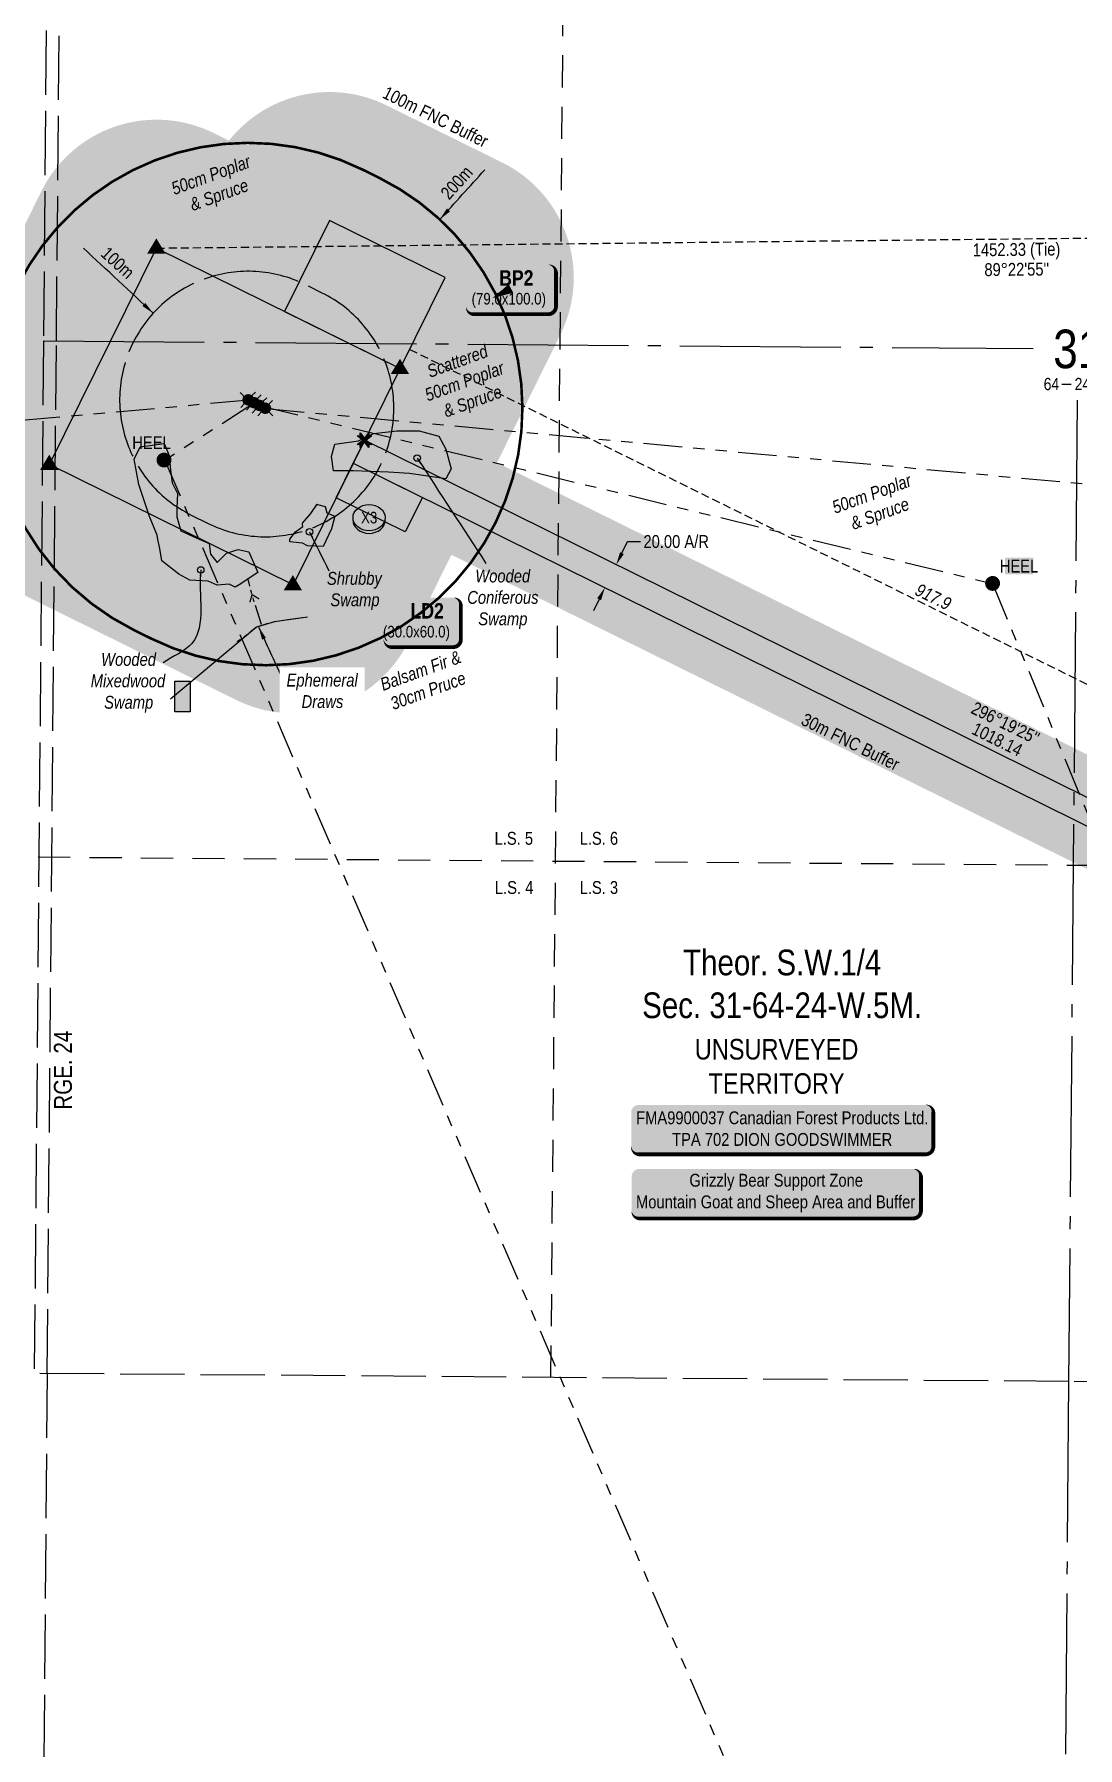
# Model space of a CAD drawing. Extents: x 451222 to 473419, y 6037124 to 6050105.
# Drawn here: x 459200 to 460012, y 6047304 to 6048637 of the extents above; entities that cross this region are included whole.
import ezdxf
from ezdxf.enums import TextEntityAlignment as Align

# ---------------------------------------------------------------- set-up
doc = ezdxf.new("R2010")
doc.units = 0
doc.header["$LTSCALE"] = 5
doc.header["$PDSIZE"] = 0.5
for name, pattern in [('foc-BUFFER', [16.75, 15, -1.75]), ('foc-DRILLPATH', [14.75, 6, -1.75, 1.75, -1.75, 1.75, -1.75]), ('foc-LSD', [8, 5, -3]), ('foc-QUARTERLINE', [33, 25, -3, 2, -3]), ('foc-TIELINE', [1.875, 1.25, -0.625]), ('foc-TOPO-ephemeral', [6.25, 3.125, -0.625, 0.625, -0.625, 0.625, -0.625]), ('foc-UNSURVEYED', [12.5, 10, -2.5])]:
    doc.linetypes.add(name, pattern=pattern)
doc.layers.get('Defpoints').update_dxf_attribs({"color": 9})
for name, color, linetype in [('10', 1, 'Continuous'), ('9', 3, 'Continuous'), ('AS-UNDERLAY-H', 141, 'Continuous'), ('AS-WILDLIFE-BLOCK', 131, 'Continuous'), ('AUX-BUFFER', 7, 'foc-BUFFER'), ('C-SYMBOL', 7, 'Continuous'), ('D-TXT', 6, 'Continuous'), ('L-BD', 7, 'Continuous'), ('L-MON', 1, 'Continuous'), ('L-QSEC', 8, 'foc-QUARTERLINE'), ('L-SECLBL', 7, 'Continuous'), ('L-SECTION-LSD', 7, 'foc-LSD'), ('L-TIE', 7, 'foc-TIELINE'), ('L-UNS-T', 3, 'Continuous'), ('L-USEC', 7, 'foc-UNSURVEYED'), ('P-BUFFER-H 30m', 51, 'Continuous'), ('P-BUFFER-T', 40, 'Continuous'), ('P-CROSSINGS', 250, 'Continuous'), ('P-PDRILLPATH', 12, 'foc-DRILLPATH'), ('P-PROPOSED', 10, 'Continuous'), ('P-PROPOSED-H', 21, 'Continuous'), ('P-TEMP-BLOCKS', 250, 'Continuous'), ('P-TEMP-H', 41, 'Continuous'), ('P-TEMP_WORKSPACE', 46, 'Continuous'), ('P-TXT', 4, 'Continuous'), ('T-BUSH-T', 110, 'Continuous'), ('T-DRAW', 143, 'foc-TOPO-ephemeral'), ('T-TIE', 201, 'foc-TIELINE'), ('T-WATER-T', 170, 'Continuous'), ('WETLAND', 143, 'Continuous'), ('WETLAND-T', 146, 'Continuous')]:
    doc.layers.add(name, color=color, linetype=linetype)
doc.layers.add('T-TIE-T', color=201, linetype='Continuous', lineweight=18)
doc.styles.add('100L', font='ARIALN.TTF', dxfattribs={"height": 11})
doc.styles.add('175L', font='ARIALN.TTF', dxfattribs={"height": 20})
doc.styles.add('80', font='ARIALN.TTF', dxfattribs={"height": 10})
doc.styles.add('80CG', font='ARIALN.TTF', dxfattribs={"height": 10})
doc.styles.add('80L', font='ARIALN.TTF', dxfattribs={"height": 10})
doc.styles.add('80LS', font='ARIALNI.TTF', dxfattribs={"height": 10})
doc.styles.add('BOLD', font='ARIALNB.TTF')
doc.styles.add('Crossing', font='ARIALN.TTF', dxfattribs={"height": 10})
doc.styles.add('foc-LtypeFont', font='ARIALN.TTF', dxfattribs={"height": 7.349999999999999})
doc.styles.add('SIMPLEX', font='ARIALN.TTF')
doc.linetypes.add('foc-TOPO-flowdirection-NOLINE', pattern='A,0,[">",foc-LtypeFont,S=0.3,R=0,X=0,Y=-0.945],-20,[">",foc-LtypeFont,S=0.3,R=0,X=0,Y=-0.945],0', length=20)
doc.dimstyles.new('CG2011', dxfattribs={"dimscale": 5, "dimtxt": 9, "dimasz": 2, "dimexe": 0.2, "dimexo": 0.0625, "dimgap": 0.5, "dimtad": 0, "dimtih": 1, "dimtoh": 1, "dimzin": 0, "dimdsep": 46, "dimtxsty": '80CG', "dimcen": 0.1, "dimse1": 1, "dimse2": 1, "dimclrd": 256, "dimclrt": 256, "dimaunit": 1, "dimadec": 4, "dimazin": 0, "dimtfac": 0.06, "dimtofl": 0, "dimtmove": 0, "dimatfit": 1, "dimfxl": 0.2, "dimtolj": 1, "dimtzin": 0, "dimlwd": -1, "dimarcsym": 0})
doc.dimstyles.new('Compass 5 000', dxfattribs={"dimscale": 5, "dimtxt": 9, "dimasz": 2, "dimexe": 0.2, "dimexo": 0.0625, "dimgap": 0.5, "dimtad": 0, "dimtih": 1, "dimtoh": 1, "dimzin": 0, "dimdsep": 46, "dimtxsty": '80CG', "dimcen": 0.1, "dimse1": 1, "dimse2": 1, "dimclrd": 256, "dimclrt": 256, "dimaunit": 1, "dimadec": 4, "dimazin": 0, "dimtfac": 0.06, "dimtofl": 0, "dimtmove": 0, "dimatfit": 1, "dimfxl": 0.2, "dimtolj": 1, "dimtzin": 0, "dimlwd": -1, "dimarcsym": 0})

# ---------------------------------------------------------------- blocks, each defined once
blk = doc.blocks.new('*U440')
h = blk.add_hatch(color=255)
edge = h.paths.add_edge_path()
edge.add_line((-111.5, -20), (111.5, -20))
edge.add_arc((111.5, -14), 6, 270, 360)
edge.add_line((117.5, -14), (117.5, 12.5))
edge.add_arc((111.5, 12.5), 6, 0, 90)
edge.add_line((111.5, 18.5), (-111.5, 18.5))
edge.add_arc((-111.5, 12.5), 6, 90, 180)
edge.add_line((-117.5, 12.5), (-117.5, -14))
edge.add_arc((-111.5, -14), 6, 180, 270)
at = {"color": 44, "flags": 128}
blk.add_lwpolyline([(-111.5, -20, 3, 3, 0), (111.5, -20, 3, 3, 0.414213562373095), (117.5, -14, 3, 3, 0), (117.5, 12.5, 3, 0, 0.414213562373095), (111.5, 18.5, 0, 0, 0), (-111.5, 18.5, 0, 0, 0.414213562373095), (-117.5, 12.5, 0, 0, 0), (-117.5, -14, 0, 3, 0.414213562373095)], format="xyseb", close=True, dxfattribs=at)
at = {"color": 44, "style": '80'}
blk.add_attdef('ENTER_TEXT_001', (-35.98567530695772, -4.996589358799454), '', height=10, dxfattribs=at)
blk = doc.blocks.new('*U447')
h = blk.add_hatch(color=255)
edge = h.paths.add_edge_path()
edge.add_line((-106.5, -20), (106.5, -20))
edge.add_arc((106.5, -14), 6, 270, 360)
edge.add_line((112.5, -14), (112.5, 12.5))
edge.add_arc((106.5, 12.5), 6, 0, 90)
edge.add_line((106.5, 18.5), (-106.5, 18.5))
edge.add_arc((-106.5, 12.5), 6, 90, 180)
edge.add_line((-112.5, 12.5), (-112.5, -14))
edge.add_arc((-106.5, -14), 6, 180, 270)
at = {"color": 131, "flags": 128}
blk.add_lwpolyline([(-106.5, -20, 3, 3, 0), (106.5, -20, 3, 3, 0.414213562373095), (112.5, -14, 3, 3, 0), (112.5, 12.5, 3, 0, 0.414213562373095), (106.5, 18.5, 0, 0, 0), (-106.5, 18.5, 0, 0, 0.414213562373095), (-112.5, 12.5, 0, 0, 0), (-112.5, -14, 0, 3, 0.414213562373095)], format="xyseb", close=True, dxfattribs=at)
at = {"color": 131, "style": '80'}
blk.add_attdef('ENTER_TEXT_001', (-35.98567530695772, -4.996589358799454), '', height=10, dxfattribs=at)
blk = doc.blocks.new('WC')
at = {"layer": 'L-MON'}
h = blk.add_hatch(color=255, dxfattribs=at)
h.dxf.hatch_style = 1
edge = h.paths.add_edge_path()
edge.add_arc((1e-16, -3.47e-14), 0.9, 0, 360)
at = {"layer": 'L-MON', "color": 240, "flags": 128}
for points in [[(-0.6221317521915455, 0.5029434191984639), (-1.231742929986921, 1.120400313844549)], [(0.5200624085104745, 0.6078939802747209), (1.126191209577769, 1.206321004927269)], [(-1.178786742863962, -1.184577638598091), (-0.5588098224687501, -0.5724784557627332)], [(1.15915571353878, -1.184577638598091), (0.5567817565693919, -0.5744511080601575)]]:
    blk.add_lwpolyline(points, dxfattribs=at)
at = {"layer": 'L-MON', "color": 240}
for radius in [0.8, 0.3730220647719884]:
    blk.add_circle((1e-16, -3.47e-14), radius, dxfattribs=at)
blk = doc.blocks.new('TEMP')
h = blk.add_hatch(color=255)
h.dxf.hatch_style = 1
h.paths.add_polyline_path([(-5.274161e-10, 0.2514284397220763), (-0.6656854269836912, 1.152061669657268), (-0.6656854269836914, 0.6656854303339061), (-1.152061663105632, 0.6656854303339061), (-0.2514284404497629, 5.273253e-10), (-1.152061661774314, -0.665685419564579), (-0.6656854224511335, -0.6656854195645793), (-0.6656854224511335, -1.152061655686338), (-5.273251e-10, -0.2514284436956587), (0.6656854183820542, -1.152061663420681), (0.6656854183820542, -0.6656854208922597), (1.152061656810019, -0.6656854053035205), (0.2514284429676993, 5.273253e-10), (1.152061671303363, 0.6656854258011663), (0.6656854287749412, 0.6656854258011663), (0.6656854131859291, 1.15206166422904)])
h.paths.add_polyline_path([(0.5656854229146121, 0.8485281473411305), (0.5656854319800914, 0.5656854258011663), (0.8485281444547581, 0.5656854258011663), (0.0831890339399251, 0), (0.8485281399220186, -0.5656854150320215), (0.5656854183820542, -0.5656854240973189), (0.5656854183820542, -0.8485281365719859), (0, -0.08318903609469999), (-0.5656854224511337, -0.8485281320390644), (-0.5656854224511337, -0.5656854195645792), (-0.8485281349258001, -0.5656854195645794), (-0.0831890328488955, 0), (-0.8485281394583584, 0.5656854303339058), (-0.5656854269836913, 0.5656854303339061), (-0.5656854269836913, 0.8485281428085727), (0, 0.0831890306941206)], flags=16)
h = blk.add_hatch(color=1)
h.dxf.hatch_style = 1
h.paths.add_polyline_path([(0, 0.0831890306941205), (-0.5656854269836911, 0.8485281428085727), (-0.5656854269836912, 0.5656854303339061), (-0.8485281394583578, 0.5656854303339061), (-0.0831890328488953, -1e-16), (-0.8485281349258001, -0.5656854195645793), (-0.5656854224511337, -0.5656854195645793), (-0.5656854224511337, -0.848528132039064), (0, -0.08318903609469999), (0.5656854183820542, -0.8485281365719856), (0.5656854183820542, -0.5656854240973191), (0.8485281399220184, -0.5656854150320213), (0.0831890339399251, -1e-16), (0.8485281444547581, 0.5656854258011663), (0.5656854319800914, 0.5656854258011663), (0.5656854229146121, 0.8485281473411308)])
at = {"color": 1}
for p, q in [((-0.0831890328488953, 0), (0.0831890339399252, 0)), ((0, 0.0831890306941205), (0, -0.08318903609469999))]:
    blk.add_line(p, q, dxfattribs=at)
at = {"color": 255, "flags": 128}
blk.add_lwpolyline([(-0.251428440449763, 5.27325e-10), (-1.152061663105632, 0.6656854303339061), (-0.6656854269836914, 0.6656854303339061), (-0.6656854269836914, 1.152061669657268), (-5.274159999999999e-10, 0.2514284397220763), (0.6656854131859291, 1.15206166422904), (0.6656854287749412, 0.6656854258011663), (1.152061671303363, 0.6656854258011663), (0.2514284429676991, 5.27325e-10), (1.152061656810019, -0.6656854053035204), (0.6656854183820542, -0.6656854208922596), (0.6656854183820542, -1.152061663420681), (-5.27325e-10, -0.2514284436956586), (-0.6656854224511335, -1.152061655686338), (-0.6656854224511335, -0.6656854195645793), (-1.152061661774314, -0.6656854195645793)], close=True, dxfattribs=at)
at = {"color": 1, "flags": 128}
blk.add_lwpolyline([(-0.0831890328488953, 0), (-0.8485281394583578, 0.5656854303339061), (-0.5656854269836913, 0.5656854303339061), (-0.5656854269836913, 0.8485281428085727), (0, 0.0831890306941205), (0.5656854229146121, 0.8485281473411305), (0.5656854319800914, 0.5656854258011663), (0.8485281444547581, 0.5656854258011663), (0.0831890339399252, 0), (0.8485281399220184, -0.5656854150320214), (0.5656854183820542, -0.5656854240973189), (0.5656854183820542, -0.8485281365719856), (0, -0.08318903609469999), (-0.5656854224511335, -0.848528132039064), (-0.5656854224511335, -0.5656854195645792), (-0.8485281349258001, -0.5656854195645792)], close=True, dxfattribs=at)
blk = doc.blocks.new('*D470')
at = {"layer": 'Defpoints', "color": 0, "transparency": 16777216}
for p in [(459653.0469038845, 6048224.574781066), (459654.5459259537, 6048223.833162409), (459645.6818326723, 6048205.916310756)]:
    blk.add_point(p, dxfattribs=at)
at = {"layer": 'P-TXT', "transparency": 16777216}
for p, q in [((459657.4812474288, 6048233.537849588), (459661.9155909731, 6048242.50091811)), ((459661.9155909731, 6048242.50091811), (459671.9155909729, 6048242.50091811)), ((459639.7484670589, 6048197.69486089), (459635.3141235146, 6048188.731792368))]:
    blk.add_line(p, q, dxfattribs=at)
for points in [[(459655.9874026752, 6048234.276906846), (459658.9750921824, 6048232.798792331), (459653.0469038845, 6048224.574781066)], [(459638.2546223053, 6048198.433918146), (459641.2423118125, 6048196.955803633), (459644.1828106032, 6048206.657929412)]]:
    blk.add_solid(points, dxfattribs=at)
at = {"layer": 'P-TXT', "transparency": 16777216, "insert": (459699.6509252165, 6048242.500918111), "char_height": 10, "attachment_point": 5, "style": '80CG'}
blk.add_mtext('\\A1;20.00 A/R', dxfattribs=at)
blk = doc.blocks.new('xing2')
h = blk.add_hatch(color=50)
h.dxf.hatch_style = 1
edge = h.paths.add_edge_path()
edge.add_ellipse((0, 0), major_axis=(-12.5, 0), ratio=0.8162973455633619, start_angle=0, end_angle=360)
h = blk.add_hatch(color=250)
h.dxf.hatch_style = 1
edge = h.paths.add_edge_path()
edge.add_ellipse((0, -2.047489049626165), major_axis=(-12.5, 0), ratio=0.8162973455633619, start_angle=0, end_angle=180)
edge.add_line((12.5, -2.047489049626165), (12.5, 0))
edge.add_ellipse((0, 0), major_axis=(-12.5, 0), ratio=0.8162973455633619, start_angle=0, end_angle=180, ccw=False)
edge.add_line((-12.5, 0), (-12.5, -2.047489049626165))
at = {"color": 250}
blk.add_ellipse((0, 0), major_axis=(-12.5, 0), ratio=0.8162973455633619, dxfattribs=at)
blk.add_ellipse((0, -2.047489049626165), major_axis=(-12.5, 0), ratio=0.8162973455633619, start_param=0, end_param=3.141592653589793, dxfattribs=at)
at = {"color": 250, "style": 'Crossing'}
blk.add_attdef('CROSSING', text='', height=9, dxfattribs=at).set_placement((0.08916442567715421, 0.0199513138486509), align=Align.MIDDLE_CENTER)
at = {"color": 250, "style": 'Crossing', "flags": 1}
for tag, p in [('OWNER', (0.08916442567715421, -12.49201765665748)), ('DESCRIPTION', (0.08916442567715421, -25.770021277247)), ('LOCATION', (0.08916442567715421, -39.30337514164421)), ('DWG_REF', (0.08916442567715421, -52.83672900604233))]:
    blk.add_attdef(tag, text='', height=9, dxfattribs=at).set_placement(p, align=Align.MIDDLE_CENTER)
blk = doc.blocks.new('*U570')
h = blk.add_hatch(color=191)
edge = h.paths.add_edge_path()
edge.add_line((-23.99999999999999, -20), (23.99999999999999, -20))
edge.add_arc((23.99999999999999, -14), 5.999999999999998, 270, 360)
edge.add_line((29.99999999999998, -14), (29.99999999999998, 12.5))
edge.add_arc((23.99999999999999, 12.5), 5.999999999999996, 0, 90)
edge.add_line((23.99999999999999, 18.5), (-23.99999999999999, 18.5))
edge.add_arc((-23.99999999999999, 12.5), 5.999999999999998, 90, 180)
edge.add_line((-29.99999999999998, 12.5), (-29.99999999999998, -14))
edge.add_arc((-23.99999999999999, -14), 5.999999999999996, 180, 270)
at = {"flags": 128}
blk.add_lwpolyline([(-15.39037153036304, 74.86867323831538, 0, 7.499999999999998, 0), (-3.398394867633905e-15, 0, 0, 0, 0)], format="xyseb", dxfattribs=at)
at = {"color": 250, "flags": 128}
blk.add_lwpolyline([(-23.99999999999999, -20, 3, 3, 0), (23.99999999999999, -20, 3, 3, 0.414213562373095), (29.99999999999998, -14, 3, 3, 0), (29.99999999999998, 12.5, 3, 0, 0.414213562373095), (23.99999999999999, 18.5, 0, 0, 0), (-23.99999999999999, 18.5, 0, 0, 0.414213562373095), (-29.99999999999998, 12.5, 0, 0, 0), (-29.99999999999998, -14, 0, 3, 0.414213562373095)], format="xyseb", close=True, dxfattribs=at)
at = {"color": 250}
for tag, p, height, style in [('TEMP_AREA_W1_001', (-9.212824010914055, 2.244292974654144), 12, 'BOLD'), ('ENTER_TEXT_001', (-30.65893587994544, -12.47010782646594), 9, '80')]:
    blk.add_attdef(tag, p, '', height=height, dxfattribs=dict(at, style=style))
blk = doc.blocks.new('*U471')
h = blk.add_hatch(color=191)
edge = h.paths.add_edge_path()
edge.add_line((-28.99999999999999, -20), (28.99999999999999, -20))
edge.add_arc((28.99999999999999, -14), 5.999999999999998, 270, 360)
edge.add_line((34.99999999999999, -14), (34.99999999999999, 12.5))
edge.add_arc((28.99999999999999, 12.5), 6, 0, 89.99999999999997)
edge.add_line((28.99999999999999, 18.5), (-28.99999999999999, 18.5))
edge.add_arc((-28.99999999999999, 12.5), 5.999999999999998, 90.00000000000004, 180)
edge.add_line((-34.99999999999999, 12.5), (-34.99999999999999, -14))
edge.add_arc((-28.99999999999999, -14), 6, 180, 269.9999999999999)
at = {"color": 250, "flags": 128}
blk.add_lwpolyline([(-28.99999999999999, -20, 3, 3, 0), (28.99999999999999, -20, 3, 3, 0.414213562373095), (34.99999999999999, -14, 3, 3, 0), (34.99999999999999, 12.5, 3, 0, 0.414213562373095), (28.99999999999999, 18.5, 0, 0, 0), (-28.99999999999999, 18.5, 0, 0, 0.414213562373095), (-34.99999999999999, 12.5, 0, 0, 0), (-34.99999999999999, -14, 0, 3, 0.414213562373095)], format="xyseb", close=True, dxfattribs=at)
at = {"flags": 128}
blk.add_lwpolyline([(-14.47876189741565, -7.449710172483975, 0, 7.499999999999999, 0), (-3.398394867633905e-15, 0, 0, 0, 0)], format="xyseb", dxfattribs=at)
at = {"color": 250}
for tag, p, height, style in [('TEMP_AREA_W1_001', (-9.212824010914055, 2.244292974654144), 12, 'BOLD'), ('ENTER_TEXT_001', (-30.65893587994544, -12.47010782646594), 9, '80')]:
    blk.add_attdef(tag, p, '', height=height, dxfattribs=dict(at, style=style))
blk = doc.blocks.new('TRIA')
blk.add_hatch(color=255).paths.add_polyline_path([(-0.0414550714867801, 1.521379340009161), (-1.474693147280959, -0.867350786313807), (1.391783004306489, -0.867350786313807)])
blk = doc.blocks.new('TRIAA')
blk.add_blockref('TRIA', (0, 0))
blk = doc.blocks.new('TRIB')
at = {"color": 1}
blk.add_lwpolyline([(-1.121455071486707, -0.6673507863138184), (-0.0414550714867801, 1.132649213686192), (1.038544928513147, -0.6673507863138184)], close=True, dxfattribs=at)
blk = doc.blocks.new('TRIBB')
blk.add_blockref('TRIB', (0, 0))
blk = doc.blocks.new('TRICC')
for name in ['TRIAA', 'TRIBB']:
    blk.add_blockref(name, (0, 0))
blk = doc.blocks.new('plspike')
blk.add_blockref('TRICC', (0, 0))
blk = doc.blocks.new('plbh')
at = {"layer": 'L-MON'}
h = blk.add_hatch(color=255, dxfattribs=at)
h.dxf.hatch_style = 1
edge = h.paths.add_edge_path()
edge.add_arc((0, 0), 1.16, 0, 360)
h = blk.add_hatch(color=256, dxfattribs=at)
h.dxf.hatch_style = 1
h.paths.add_polyline_path([(-0.96, 0, 1), (0.96, 0, 1)])
h.paths.add_polyline_path([(0.91, 0, -1), (-0.91, 0, -1)], flags=16)
h.paths.add_polyline_path([(0.4500000000000002, 0, -1), (-0.4500000000000001, 0, -1)], flags=0)
h = blk.add_hatch(color=256, dxfattribs=at)
h.dxf.hatch_style = 1
h.paths.add_polyline_path([(-0.4500000000000002, 0, 1), (0.4500000000000001, 0, 1)])
h.paths.add_polyline_path([(0.4000000000000002, 0, -1), (-0.4000000000000002, 0, -1)], flags=16)
at = {"layer": 'L-MON', "color": 240}
for radius in [0.96, 0.91, 0.4500000000000001, 0.4000000000000002]:
    blk.add_circle((0, 0), radius, dxfattribs=at)
blk = doc.blocks.new('ICP_text')
at = {"color": 14, "insert": (-10.7758840358058, -0.4697384417058856), "char_height": 10, "attachment_point": 5, "style": '80L', "bg_fill": 1, "box_fill_scale": 1.15, "bg_fill_color": 255, "bg_fill_transparency": 0}
blk.add_mtext_dynamic_manual_height_columns('HEEL', width=19.07018509484505, gutter_width=47.5, heights=[0], dxfattribs=at)
blk = doc.blocks.new('L-SECLBL')
at = {"layer": '9', "color": 7}
for p, q in [((-5.082139060913505, -27.83004804289613), (-12.28857354467345, -27.83004804289613)), ((20.70431141927111, -27.83004804289613), (13.49787693551116, -27.83004804289613))]:
    blk.add_line(p, q, dxfattribs=at)
at = {"layer": '10', "color": 2, "style": 'SIMPLEX'}
blk.add_attdef('SEC', text='', height=30, dxfattribs=at).set_placement((0, 0), align=Align.MIDDLE)
at = {"layer": '10', "color": 5, "style": '80L'}
blk.add_attdef('TWP', text='', height=9.5, dxfattribs=at).set_placement((-14.43410290347765, -27.36845155570791), align=Align.MIDDLE_RIGHT)
blk.add_attdef('RGE', text='', height=9.5, dxfattribs=at).set_placement((3.622123863462547, -27.36845155570791), align=Align.MIDDLE_CENTER)
blk.add_attdef('MER', text='', height=9.5, dxfattribs=at).set_placement((23.16775162027989, -27.36845155570791), align=Align.MIDDLE_LEFT)

msp = doc.modelspace()

# ---------------------------------------------------------------- hatches: boundary and pattern name
at = {"layer": 'AS-UNDERLAY-H'}
h = msp.add_hatch(color=256, dxfattribs=at)
h.dxf.hatch_style = 1
h.paths.add_polyline_path([(459321.6034089678, 6048109.93608609), (459309.7734184863, 6048109.93608609), (459309.7734184863, 6048133.860944474), (459321.6034089678, 6048133.860944474)])
at = {"layer": 'P-BUFFER-H 30m'}
h = msp.add_hatch(color=256, dxfattribs=at)
h.dxf.hatch_style = 1
edge = h.paths.add_edge_path()
edge.add_arc((459520.0237897324, 6048447.91585154), 99.94820200013, 333.6767873650545, 423.6767873616677)
edge.add_line((459564.3442561442, 6048537.500109867), (459474.4447351444, 6048581.976547751))
edge.add_arc((459430.1242687328, 6048492.392289423), 99.94820199976752, 63.67678736178738, 141.5328423536047)
edge.add_line((459351.8683389329, 6048554.566661428), (459339.9113106994, 6048560.482221573))
edge.add_arc((459295.5908442948, 6048470.897963241), 99.94820200086973, 63.67678736653013, 153.6767873682462)
edge.add_line((459206.0065859615, 6048515.218429643), (459122.7403150846, 6048346.913632194))
edge.add_arc((459212.3245734163, 6048302.593165792), 99.9482019995259, 153.6767873678615, 243.6767873699969)
edge.add_line((459168.0041070179, 6048213.008907459), (459357.4402137167, 6048119.288238695))
edge.add_arc((459401.7606801157, 6048208.872497029), 99.94820200003554, 243.6767873699047, 333.6768976888639)
edge.add_line((459491.3450237853, 6048164.552203118), (459524.8369206928, 6048232.249173015))
edge.add_line((459524.8369206928, 6048232.249173015), (460180.1527060869, 6047908.04152992))
edge.add_arc((460279.8951827813, 6047914.451009282), 99.94820199895923, 183.676787372353, 232.0930401541969)
edge.add_line((460218.4889017549, 6047835.590932352), (460253.0440000006, 6047905.433))
edge.add_line((460253.0440000006, 6047905.433), (459448.5489326313, 6048303.444852429))
edge.add_line((459448.5489326313, 6048303.444852429), (459401.7606801153, 6048208.872497029))
edge.add_line((459401.7606801153, 6048208.872497029), (459212.3245734166, 6048302.593165798))
edge.add_line((459212.3245734166, 6048302.593165798), (459295.5908442932, 6048470.897963242))
edge.add_line((459295.5908442932, 6048470.897963242), (459395.1274299939, 6048421.653732356))
edge.add_line((459395.1274299939, 6048421.653732356), (459430.1242687331, 6048492.392289425))
edge.add_line((459430.1242687331, 6048492.392289425), (459520.023789732, 6048447.91585154))
edge.add_line((459520.023789732, 6048447.91585154), (459485.0269509925, 6048377.177294468))
edge.add_line((459485.0269509925, 6048377.177294468), (459457.4130259118, 6048321.361704095))
edge.add_line((459457.4130259118, 6048321.361704095), (460279.9583505204, 6047914.419757987))
edge.add_line((460279.9583505204, 6047914.419757987), (460314.7451723749, 6047985.263134106))
edge.add_line((460314.7451723749, 6047985.263134106), (460404.6137853977, 6047940.801987485))
edge.add_line((460404.6137853977, 6047940.801987485), (460449.0790736274, 6048030.314597403))
edge.add_line((460449.0790736274, 6048030.314597403), (460359.0656387759, 6048074.847392441))
edge.add_arc((460314.7451723754, 6047985.263134108), 99.94820199987188, 63.67678736889032, 153.7960236642899)
edge.add_line((460225.0688742832, 6048029.397073922), (460203.5509410804, 6047985.674519345))
edge.add_line((460203.5509410804, 6047985.674519345), (459560.2934241665, 6048303.916515194))
edge.add_line((459560.2934241665, 6048303.916515194), (459609.6080480625, 6048403.595385133))
at = {"layer": 'P-PROPOSED-H'}
h = msp.add_hatch(color=256, dxfattribs=at)
h.dxf.hatch_style = 1
h.paths.add_polyline_path([(459295.5908442937, 6048470.89796321), (459485.0269509931, 6048377.177294421), (459401.7606801158, 6048208.872496981), (459212.3245734171, 6048302.593165774)])
h = msp.add_hatch(color=256, dxfattribs=at)
h.dxf.hatch_style = 1
h.paths.add_polyline_path([(459448.4640416157, 6048303.486850955), (460360.546, 6047852.247999979), (460369.4390576452, 6047870.150521953), (459457.3281348966, 6048321.403702625)])
at = {"layer": 'P-TEMP-H'}
h = msp.add_hatch(color=256, dxfattribs=at)
h.dxf.hatch_style = 1
h.paths.add_polyline_path([(459485.0269509931, 6048377.177294445), (459520.023789732, 6048447.915851517), (459430.1242687331, 6048492.392289382), (459395.1274299939, 6048421.653732321)])
h = msp.add_hatch(color=256, dxfattribs=at)
h.dxf.hatch_style = 1
h.paths.add_polyline_path([(459502.242452727, 6048276.880789731), (459488.939422103, 6048249.991584156), (459435.1610109633, 6048276.597645409), (459448.4640415892, 6048303.486850977)])

# ---------------------------------------------------------------- linework, layer by layer
at = {"layer": 'AS-UNDERLAY-H'}
msp.add_lwpolyline([(459321.6034089678, 6048109.936086123), (459309.7734184863, 6048109.936086123), (459309.7734184863, 6048133.860944507), (459321.6034089678, 6048133.860944507)], close=True, dxfattribs=at)
at = {"layer": 'AUX-BUFFER', "color": 251, "linetype": 'foc-BUFFER', "const_width": 1.999999999999997, "flags": 128}
msp.add_lwpolyline([(459468.7622622467, 6048525.553697691), (459455.5396257174, 6048532.095398542, 0.4142135623730949), (459187.591384361, 6048441.520899068, 0.414213562373095), (459278.1658838303, 6048173.572657717), (459291.3885203596, 6048167.030956866, 0.4142135623730951), (459559.3367617159, 6048257.605456329, 0.4142135623730951)], format="xyb", close=True, dxfattribs=at)
at = {"layer": 'AUX-BUFFER', "color": 251, "linetype": 'foc-BUFFER', "flags": 128}
msp.add_lwpolyline([(459335.7319558315, 6048256.661642073, 0.9999999999999999), (459424.4188267749, 6048435.923012486), (459411.1961902456, 6048442.464713337, 0.9999999999999999), (459322.5093193022, 6048263.203342917)], format="xyb", close=True, dxfattribs=at)
at = {"layer": 'L-QSEC'}
for p, q in [((459207.6013351899, 6048398.780328392), (459977.3692628763, 6048392.755604981)), ((460011.5977350458, 6048352.507065994), (460004.8287180015, 6047588.924815688)), ((460004.8287180015, 6047588.924815688), (459990.8203238451, 6045981.785827652))]:
    msp.add_line(p, q, dxfattribs=at)
at = {"layer": 'L-SECTION-LSD', "flags": 128}
for points in [[(459609.4017571363, 6048395.934536589), (459616.5484768507, 6049199.599974862)], [(459602.2641121188, 6047591.966837517), (459609.4017571363, 6048395.934536589)], [(459203.4475552145, 6047997.086684605), (460008.2219293244, 6047990.796905812)], [(460008.2219293244, 6047990.796905812), (460812.8724298485, 6047984.490110001)]]:
    msp.add_lwpolyline(points, dxfattribs=at)
at = {"layer": 'L-TIE', "flags": 128}
msp.add_lwpolyline([(459295.5908442937, 6048470.897963243), (460747.089, 6048486.564)], dxfattribs=at)
at = {"layer": 'L-USEC'}
for p, q in [((459214.772274006, 6049202.727139983), (459207.6013284238, 6048398.779568278)), ((459217.6492911825, 6048398.722311107), (459224.8183162509, 6049202.44441812)), ((459207.6013351899, 6048398.780328392), (459200.4643933129, 6047595.237104422)), ((459210.5127163246, 6047595.158249713), (459217.6492911825, 6048398.722311107)), ((460004.8287180015, 6047588.924815688), (459200.4643933129, 6047595.237104422)), ((459210.5127163246, 6047595.158249713), (459203.3730776038, 6046791.595398185)), ((460809.1963434626, 6047582.610800895), (460004.8287180015, 6047588.924815688))]:
    msp.add_line(p, q, dxfattribs=at)
at = {"layer": 'P-PDRILLPATH'}
for p, q in [((459367.3534649301, 6048352.554277996), (458770.2401631944, 6048298.739139477)), ((459371.7587274194, 6048350.37484053), (459301.9725936906, 6048305.748506866)), ((459376.1639899082, 6048348.195403081), (459945.6570052469, 6048209.844209136)), ((459945.6570052469, 6048209.844209136), (461751.1163287648, 6043832.338844463))]:
    msp.add_line(p, q, dxfattribs=at)
at = {"layer": 'P-PROPOSED'}
msp.add_lwpolyline([(459295.5908442937, 6048470.897963243), (459485.0269509931, 6048377.177294469), (459401.7606801158, 6048208.87249703), (459212.3245734171, 6048302.59316579)], close=True, dxfattribs=at)
at = {"layer": 'P-TEMP_WORKSPACE', "flags": 128}
msp.add_lwpolyline([(459485.0269509931, 6048377.177294469), (459520.023789732, 6048447.91585154), (459430.1242687331, 6048492.392289425), (459395.1274299939, 6048421.653732356)], close=True, dxfattribs=at)
at = {"layer": 'P-TEMP_WORKSPACE'}
msp.add_lwpolyline([(459502.2424527541, 6048276.880789736), (459488.9394221244, 6048249.99158417), (459435.1610109906, 6048276.597645415), (459448.4640416162, 6048303.486850991)], close=True, dxfattribs=at)
at = {"layer": 'T-DRAW', "flags": 128}
for points in [[(459377.239, 6048177.925), (459370.9870000013, 6048197.087), (459367.3230000013, 6048211.142), (459366.599, 6048213.673)], [(459412.9040000013, 6048183.8), (459387.181, 6048180.144), (459373.283, 6048176.038), (459355.9660000013, 6048162.575)]]:
    msp.add_lwpolyline(points, dxfattribs=at)
at = {"layer": 'T-DRAW', "const_width": 0.999999999999999, "flags": 128}
msp.add_lwpolyline([(459368.116279219, 6048195.297535629), (459369.8241210462, 6048201.272024279), (459375.3744637255, 6048197.858013646)], dxfattribs=at)
at = {"layer": 'T-DRAW', "linetype": 'foc-TOPO-flowdirection-NOLINE', "flags": 128}
msp.add_lwpolyline([(459412.9040000013, 6048183.8), (459387.181, 6048180.144), (459373.283, 6048176.038), (459306.4757866678, 6048119.931628809)], dxfattribs=at)
at = {"layer": 'WETLAND'}
for points in [[(459482.3036999991, 6048328.831999824), (459499.7661999994, 6048328.831999824), (459515.1120999994, 6048324.598599824), (459520.4038000008, 6048314.544499824), (459524.6370999997, 6048299.198599824), (459520.4038000007, 6048291.261099827), (459492.3579000003, 6048295.494399807), (459475.9537000017, 6048296.552799826), (459448.437, 6048297.611099824), (459433.091099999, 6048297.611099823), (459431.5036000019, 6048308.723599826), (459434.1494000006, 6048318.248599824), (459452.6702999992, 6048320.894499824), (459464.3119999996, 6048326.715299807), (459482.3036999991, 6048328.831999824)], [(459337.4853999997, 6048232.787099824), (459342.781100001, 6048226.233699824), (459349.8802, 6048233.468599823), (459359.0560999992, 6048236.410099824), (459367.3531, 6048234.551599806), (459374.3346999998, 6048218.378899824), (459359.8380999992, 6048208.883999824), (459356.786, 6048207.091999806), (459351.9610000013, 6048209.495599824), (459342.6801, 6048208.578499825), (459335.7495999996, 6048211.616299823), (459321.4705000001, 6048212.498199822), (459312.9591999993, 6048217.126599804), (459299.7506999992, 6048227.525699823), (459298.1944999996, 6048237.076599824), (459296.6635000006, 6048244.175699824), (459295.9269999995, 6048247.590599825), (459290.0855000004, 6048262.095399824), (459281.8172000006, 6048286.900099824), (459278.1792000002, 6048306.743899824), (459282.8755999991, 6048316.335099824), (459301.3964000004, 6048318.980899826), (459305.2990000006, 6048309.389799824), (459306.2911999992, 6048298.144999823), (459307.6141999996, 6048288.223099823), (459311.9135999993, 6048279.954799807), (459311.2521999992, 6048268.709999807), (459311.2521999991, 6048261.764699824), (459314.4717999999, 6048250.921199806), (459326.2615999996, 6048245.567799825), (459336.5554000014, 6048241.140899807), (459337.4853999997, 6048232.787099824)], [(459399.1989000003, 6048242.353099807), (459399.1649999999, 6048244.426299824), (459403.6497999994, 6048250.046499805), (459409.4197000001, 6048254.247999825), (459409.1734999998, 6048255.945299806), (459409.0519999999, 6048256.782799825), (459415.5260000008, 6048264.406899823), (459420.5332000015, 6048271.518499825), (459420.6634000003, 6048271.479899824), (459426.5883000011, 6048269.719799823), (459427.8387999997, 6048264.932299824), (459434.1080999999, 6048262.301899823), (459431.4879999988, 6048252.451399825), (459425.2139000001, 6048238.754599823), (459412.9305999998, 6048239.173699806), (459409.0301999996, 6048241.240699825), (459406.4442000001, 6048241.533299807), (459399.1989000003, 6048242.353099807)]]:
    msp.add_lwpolyline(points, close=True, dxfattribs=at)

# ---------------------------------------------------------------- block references
at = {"xscale": 0.99948202, "yscale": 0.99948202, "zscale": 0.99948202}
msp.add_blockref('ICP_text', (459977.0376654111, 6048223.933313528), dxfattribs=at)
at = {"layer": 'AS-WILDLIFE-BLOCK', "color": 6}
ref = msp.add_blockref('*U447', (459777.4944949895, 6047735.817078254), dxfattribs=at)
ref.add_attrib('ENTER_TEXT_001', 'Grizzly Bear Support Zone', (459709.9296928066, 6047740.538542557), dxfattribs={"layer": '0', "color": 131, "height": 9.999999999999966, "style": '80'})
ref.add_attrib('ENTER_TEXT_002', 'Mountain Goat and Sheep Area and Buffer', (459668.3914936252, 6047723.694522548), dxfattribs={"layer": '0', "color": 131, "height": 9.999999999999966, "style": '80'})
at = {"layer": 'C-SYMBOL', "color": 3}
ref = msp.add_blockref('*U440', (459782.1473829288, 6047785.716073324), dxfattribs=at)
ref.add_attrib('ENTER_TEXT_001', 'FMA9900037 Canadian Forest Products Ltd.', (459668.4809436382, 6047789.134672687), dxfattribs={"layer": '0', "color": 44, "height": 9.999999999999963, "style": '80'})
ref.add_attrib('ENTER_TEXT_002', 'TPA 702 DION GOODSWIMMER', (459696.4686653299, 6047772.290652678), dxfattribs={"layer": '0', "color": 44, "height": 9.999999999999963, "style": '80'})
at = {"layer": 'L-MON', "color": 6, "linetype": 'Continuous', "xscale": 4.999999999999989, "yscale": 4.999999999999989, "zscale": 4.999999999999989}
for p in [(459295.5908442937, 6048470.897963243), (459485.0269509931, 6048377.177294469), (459212.3245734171, 6048302.59316579), (459401.7606801158, 6048208.87249703)]:
    msp.add_blockref('plspike', p, dxfattribs=at)
at = {"layer": 'L-MON', "color": 6}
for name, p, xscale, yscale, zscale in [('WC', (459366.8527547737, 6048352.83402813), 4.997410099999984, 4.997410099999984, 4.997410099999984), ('WC', (459371.2603002834, 6048350.653461183), 4.997410099999984, 4.997410099999984, 4.997410099999984), ('WC', (459375.6678457932, 6048348.472894236), 4.997410099999984, 4.997410099999984, 4.997410099999984), ('WC', (459380.075391303, 6048346.292327273), 4.997410099999984, 4.997410099999984, 4.997410099999984), ('TEMP', (459457.3281348966, 6048321.403702657), 4.997410099999985, 4.997410099999985, 4.997410099999985), ('plbh', (459301.3428553119, 6048305.967114547), 4.997410099999992, 4.997410099999992, 4.997410099999992), ('plbh', (459945.6946166374, 6048209.963386537), 4.997410099999992, 4.997410099999992, 4.997410099999992)]:
    msp.add_blockref(name, p, dxfattribs=dict(at, xscale=xscale, yscale=yscale, zscale=zscale))
at = {"layer": 'L-SECLBL', "color": 6, "xscale": 0.99948202, "yscale": 0.99948202, "zscale": 0.99948202}
msp.add_blockref('L-SECLBL', (460011.9521281474, 6048392.48455161), dxfattribs=at).add_auto_attribs({'SEC': '31', 'TWP': '64', 'RGE': '24', 'MER': '5'})
at = {"layer": 'P-CROSSINGS', "color": 6, "xscale": 0.99948202, "yscale": 0.99948202, "zscale": 0.99948202}
msp.add_blockref('xing2', (459460.8136745378, 6048261.178784871), dxfattribs=at).add_auto_attribs({'CROSSING': 'X3'})
at = {"layer": 'P-TEMP-BLOCKS', "color": 6, "xscale": 0.99948202, "yscale": 0.99948202, "zscale": 0.99948202}
for name, p, values in [('*U471', (459571.1744501474, 6048439.468688671), {'TEMP_AREA_W1_001': 'BP2', 'ENTER_TEXT_001': '(79.0x100.0)'}), ('*U570', (459502.2362020591, 6048180.391250746), {'TEMP_AREA_W1_001': 'LD2', 'ENTER_TEXT_001': '(30.0x60.0)'})]:
    msp.add_blockref(name, p, dxfattribs=at).add_auto_attribs(values)

# ---------------------------------------------------------------- texts
at = {"color": 14, "insert": (459291.6122798365, 6048319.479232182), "char_height": 9.994820199999984, "attachment_point": 5, "style": '80L', "bg_fill": 1, "box_fill_scale": 1.15, "bg_fill_color": 21, "bg_fill_transparency": 0}
msp.add_mtext_dynamic_manual_height_columns('HEEL', width=19.08006818856535, gutter_width=47.52461680101056, heights=[0], dxfattribs=at)
at = {"layer": 'AUX-BUFFER', "char_height": 9.994820199999968, "attachment_point": 1, "style": '80L'}
for s, insert, rotation in [('200m', (459515.6286539947, 6048514.640471605), 47.837756532298094), ('100m', (459258.1684376276, 6048472.812939201), 317.64503934129743)]:
    msp.add_mtext_dynamic_manual_height_columns(s, width=34.25229000397933, gutter_width=225.1166058995235, heights=[0], dxfattribs=dict(at, insert=insert, rotation=rotation))
at = {"layer": 'C-SYMBOL', "color": 3, "insert": (459782.0777665051, 6047925.017069316), "char_height": 19.99999999999993, "width": 215.9844474761249, "attachment_point": 2, "style": '175L'}
msp.add_mtext('Theor. S.W.1/4 \\PSec. 31-64-24-W.5M.', dxfattribs=at)
at = {"layer": 'D-TXT', "color": 3, "insert": (459215.7262463663, 6047800.423753843), "char_height": 13.99274827999997, "attachment_point": 1, "rotation": 90, "style": '80L'}
msp.add_mtext_dynamic_manual_height_columns('RGE. 24', width=63.89418911460029, gutter_width=47.52461680101053, heights=[0], dxfattribs=at)
at = {"layer": 'L-BD', "style": '80L'}
for s, rotation, p in [('1452.33 (Tie)', 0.6183999999991946, (459964.3500948983, 6048468.625579406)), ("89°22'55''", 0.6183999999991946, (459964.5038066985, 6048454.383790087)), ("296°19'25''", 333.6768000000111, (459955.7201859542, 6048101.346441711)), ('1018.14', 333.6768000000111, (459949.4045194919, 6048088.580684897))]:
    msp.add_text(s, height=9.99482019999997, rotation=rotation, dxfattribs=at).set_placement(p, align=Align.MIDDLE)
at = {"layer": 'L-UNS-T', "color": 3, "insert": (459777.7234456255, 6047834.028383221), "char_height": 15.99999999999993, "attachment_point": 5, "style": '80L'}
msp.add_mtext_dynamic_manual_height_columns('UNSURVEYED TERRITORY', width=126.544813117529, gutter_width=47.54924635963987, heights=[0], dxfattribs=at)
at = {"layer": 'P-BUFFER-T', "char_height": 9.99482019999997, "attachment_point": 1, "rotation": 333.67678736632473, "style": '80L'}
for s, insert in [('100m FNC Buffer', (459474.8574187346, 6048597.274441859)), ('30m FNC Buffer', (459800.4090739072, 6048109.4886231))]:
    msp.add_mtext_dynamic_manual_height_columns(s, width=106.6823567344971, gutter_width=50.02591242211635, heights=[0], dxfattribs=dict(at, insert=insert))
at = {"layer": 'T-BUSH-T', "linetype": 'Continuous', "char_height": 9.994820199999976, "attachment_point": 1, "rotation": 19.99999999999998, "style": '80L'}
for s, insert in [('\\pi3.29678;{\\fArial Narrow|b0|i1|c0|p34;50cm Poplar \\P\\pi12.57915;& Spruce}', (459302.8093955105, 6048520.418991287)), ('\\pi3.29678;{\\fArial Narrow|b0|i1|c0|p34;50cm Poplar \\P\\pi12.57915;& Spruce}', (459816.6920745326, 6048272.34064757)), ('\\pi3.10588;{\\fArial Narrow|b0|i1|c0|p34;Balsam Fir & \\P\\pi5.44437;30cm Pruce}', (459465.4359613743, 6048134.55937981))]:
    msp.add_mtext_dynamic_manual_height_columns(s, width=71.0690149222381, gutter_width=50.02591242211638, heights=[0], dxfattribs=dict(at, insert=insert))
at = {"layer": 'T-BUSH-T', "linetype": 'Continuous', "insert": (459494.2442360513, 6048375.452755919), "char_height": 9.994820199999976, "attachment_point": 1, "rotation": 19.99999999999998, "style": '80L', "bg_fill": 1, "box_fill_scale": 1, "bg_fill_color": 51, "bg_fill_transparency": 0}
msp.add_mtext_dynamic_manual_height_columns('\\pi11.15424;{\\fArial Narrow|b0|i1|c0|p34;Scattered \\P\\pi3.29678;50cm Poplar \\P\\pi12.57915;& Spruce}', width=71.0690149222381, gutter_width=50.02591242211638, heights=[0], dxfattribs=at)
at = {"layer": 'T-TIE-T', "style": '80LS'}
msp.add_text('917.9', height=9.99482019999997, rotation=333.6768000000111, dxfattribs=at).set_placement((459899.6518415791, 6048199.614727576), align=Align.MIDDLE)
at = {"layer": 'WETLAND-T', "char_height": 9.999999999999966, "attachment_point": 1, "style": '80L'}
for s, insert in [('\\pi7.35455;{\\fArial Narrow|b0|i1|c0|p34;Shrubby \\P\\pi10.0626;Swamp}', (459420.7164543065, 6048218.898452912)), ('\\pi7.73313;{\\fArial Narrow|b0|i1|c0|p34;Wooded \\P\\pi1.46437;Coniferous \\P\\pi10.0626;Swamp}', (459535.711271582, 6048220.767198143)), ('\\pi7.73313;{\\fArial Narrow|b0|i1|c0|p34;Wooded \\P\\pi-0.34327;Mixedwood \\P\\pi10.0626;Swamp}', (459244.7130346298, 6048155.826558589))]:
    msp.add_mtext_dynamic_manual_height_columns(s, width=57.26025895428704, gutter_width=50.05183827330519, heights=[0], dxfattribs=dict(at, insert=insert))

# ---------------------------------------------------------------- dimensions: what is measured, and where the dimension line sits
at = {"layer": 'P-TXT', "color": 6}
dim = msp.add_aligned_dim(p1=(459645.6818326721, 6048205.916310756), p2=(459654.5459259537, 6048223.83316241), distance=1.672442942032033, text='20.00 A/R', dimstyle='Compass 5 000', dxfattribs=at)
dim.commit()
dim.dimension.update_dxf_attribs({"geometry": '*D470', "text_midpoint": (459699.6509252165, 6048242.500918111)})

# ---------------------------------------------------------------- leaders
at = {"layer": 'AUX-BUFFER', "path_type": 1}
for points in [[(459515.8209651764, 6048493.170301033), (459550.825184214, 6048531.825735772)], [(459292.9542376456, 6048420.206197209), (459238.7788069443, 6048470.818006022)]]:
    msp.add_leader(points, dimstyle='CG2011', override={"dimasz": 2, "dimgap": 0.5, "dimtad": 0}, dxfattribs=at)
at = {"layer": 'T-WATER-T', "path_type": 1}
msp.add_leader([(459374.9355633805, 6048176.017186764), (459392.8942161367, 6048136.950117804)], dimstyle='Compass 5 000', override={"dimgap": 0.5, "dimtad": 0}, dxfattribs=at)
at = {"layer": 'WETLAND-T', "path_type": 1}
for points in [[(459498.1849132498, 6048307.535456605), (459551.7322658923, 6048225.427335187)], [(459414.4583276688, 6048250.097096822), (459429.5815152539, 6048219.851253416)], [(459329.9346663025, 6048220.453967009), (459323.0412889411, 6048163.341865683), (459300.5977052164, 6048148.134856931)]]:
    msp.add_leader(points, dimstyle='Compass 5 000', override={"dimasz": 1, "dimldrblk": 'DotBlank'}, dxfattribs=at)

# ---------------------------------------------------------------- next in the draw order: texts
at = {"layer": 'L-SECTION-LSD', "char_height": 9.994820199999962, "attachment_point": 1, "style": '100L', "bg_fill": 3, "box_fill_scale": 1.5, "bg_fill_color": 256, "bg_fill_transparency": 0}
for s, width, insert in [('\\pi1.78917;L.S. 5', 30.41689760110149, (459556.648131951, 6048016.603736454)), ('L.S. 6', 30.49893028159742, (459624.5723308814, 6048016.603736454)), ('\\pi2.01662;L.S. 4', 30.55572213732545, (459556.648131951, 6047978.338855634)), ('L.S. 3', 30.39165677633348, (459624.5723308814, 6047978.338855634))]:
    msp.add_mtext_dynamic_manual_height_columns(s, width=width, gutter_width=55.02850366432795, heights=[0], dxfattribs=dict(at, insert=insert))

# ---------------------------------------------------------------- next in the draw order: linework, layer by layer
at = {"layer": 'P-PDRILLPATH'}
msp.add_line((459301.9725936906, 6048305.748506866), (460821.5050983369, 6044778.598446898), dxfattribs=at)
msp.add_lwpolyline([(459380.5692523976, 6048346.01596561), (460545.354213103, 6048238.839182527), (462306.8343287769, 6043748.410340289)], dxfattribs=at)
at = {"layer": 'P-PROPOSED', "flags": 128}
msp.add_lwpolyline([(459448.4640416157, 6048303.486850991), (460360.546, 6047852.248), (460369.4390576452, 6047870.150521995), (459457.3281348966, 6048321.403702657)], close=True, dxfattribs=at)
at = {"layer": 'T-TIE', "flags": 128}
msp.add_lwpolyline([(459492.4098646484, 6048392.100261165), (460314.7451723749, 6047985.263134106)], dxfattribs=at)

# ---------------------------------------------------------------- next in the draw order: texts
at = {"layer": 'T-WATER-T', "insert": (459396.2677048664, 6048139.691803868), "char_height": 9.999999999999966, "attachment_point": 1, "style": '80L', "bg_fill": 2}
msp.add_mtext_dynamic_manual_height_columns('\\pi0.35528;{\\fArial Narrow|b0|i1|c0|p34;Ephemeral \\P\\pi12.08448;Draws}', width=56.03798350395667, gutter_width=50.05183827330519, heights=[0], dxfattribs=at)

doc.saveas('drawing.dxf')
